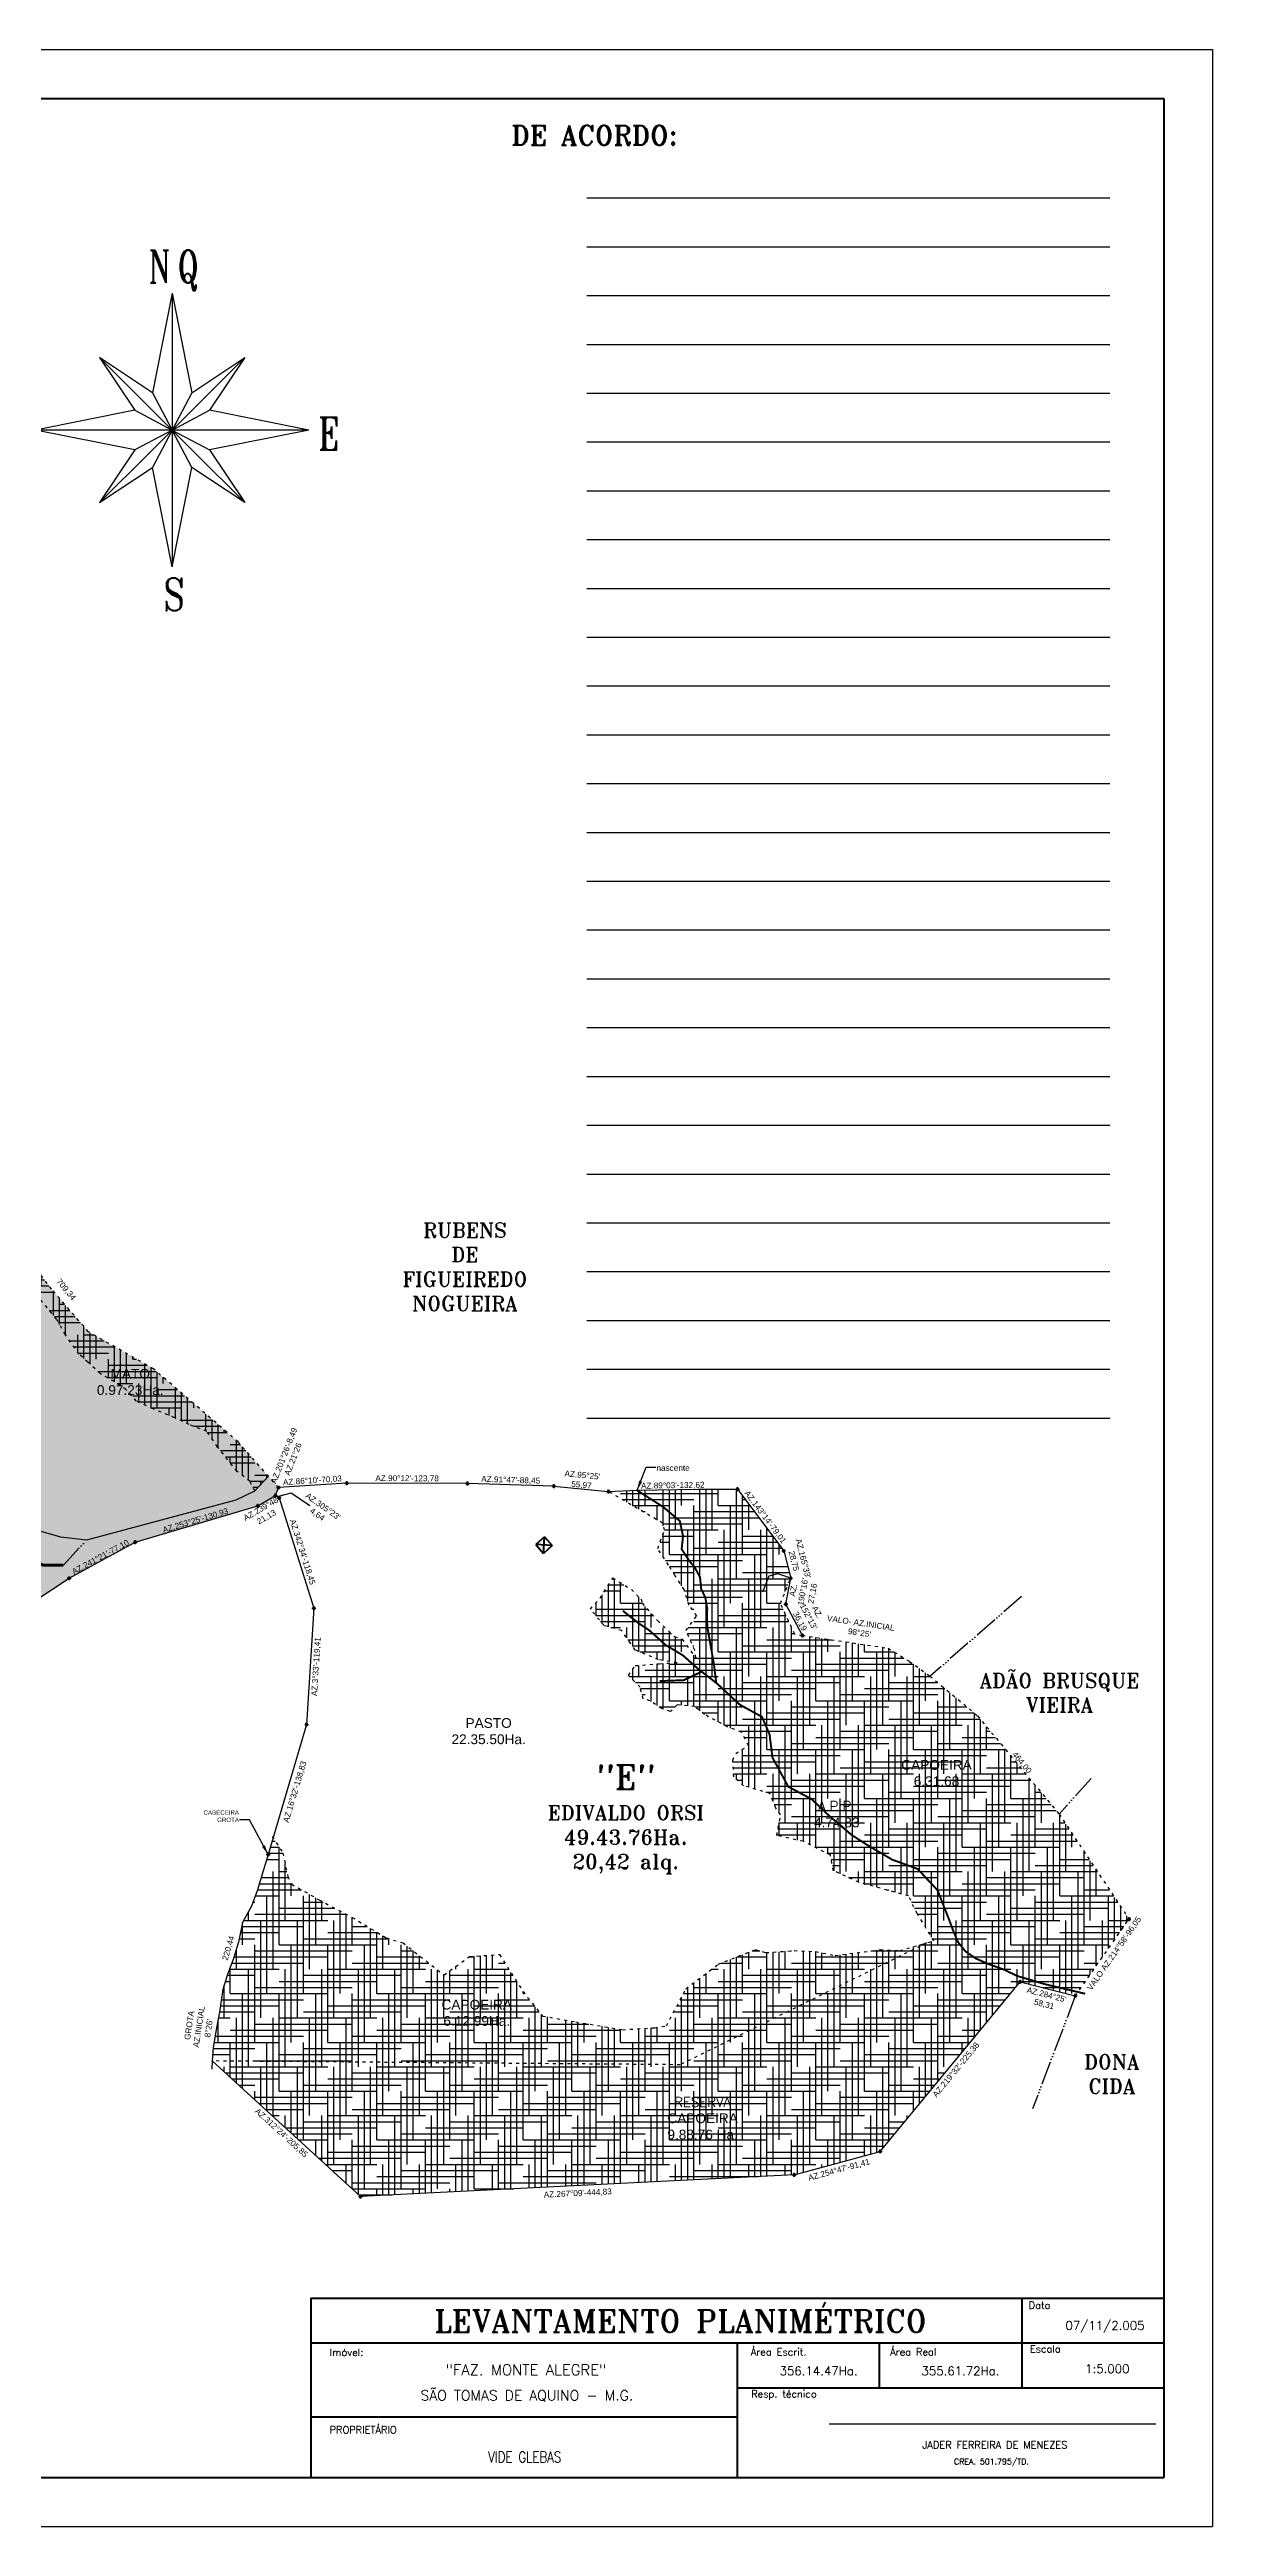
# Model space of a CAD drawing. Header units: metres. Extents: x 268648 to 272057, y 7696704 to 7699242.
# Drawn here: x 270865 to 272057, y 7696704 to 7699242 of the extents above; entities that cross this region are included whole.
import ezdxf
from ezdxf.enums import TextEntityAlignment as Align

# ---------------------------------------------------------------- set-up
doc = ezdxf.new("R2010")
doc.units = ezdxf.units.M
doc.header["$MEASUREMENT"] = 0
doc.header["$PDMODE"] = 98
doc.header["$PDSIZE"] = 2
for name, pattern in [('ACAD_ISO03W100', [30, 12, -18]), ('ACAD_ISO06W100', [36, 24, -3, 0, -3, 0, -3, 0, -3]), ('ACAD_ISO07W100', [3, 0, -3])]:
    doc.linetypes.add(name, pattern=pattern)
for name, color, linetype in [('divi', 7, 'Continuous'), ('ESTRDA', 41, 'Continuous'), ('mato', 3, 'Continuous'), ('PRENCHIMENTO', 254, 'Continuous')]:
    doc.layers.add(name, color=color, linetype=linetype)
doc.layers.add('pena 02', color=1, linetype='Continuous', lineweight=25)
doc.layers.add('pena 04', color=5, linetype='Continuous', lineweight=50)
doc.layers.get('0').off()
doc.styles.get("Standard").update_dxf_attribs({"font": 'romant.shx'})
doc.styles.add('style1', font='ARIAL.TTF')
doc.linetypes.add('CERCA', pattern='A,12.7,-4,["X",Standard,S=2,R=0,X=-2,Y=-1],-4', length=20.7)
doc.linetypes.add('TRACKS', pattern='A,0.15,[130,ltypeshp.shx,S=0.25,R=0,X=0,Y=0],0.15', length=0.3)
doc.dimstyles.new('Copy of geral', dxfattribs={"dimtxt": 4.5, "dimasz": 10, "dimexe": 1.25, "dimexo": 0.625, "dimtad": 1, "dimzin": 1, "dimtxsty": 'style1', "dimblk": 'OBLIQUE', "dimcen": 2.5, "dimse1": 1, "dimse2": 1, "dimsd1": 1, "dimsd2": 1, "dimclrt": 256, "dimaunit": 1, "dimadec": 4, "dimazin": 0, "dimtfac": 1, "dimtix": 1, "dimtmove": 0, "dimatfit": 0, "dimfxl": 0, "dimarcsym": 0})

# ---------------------------------------------------------------- blocks, each defined once
blk = doc.blocks.new('NORTEQ_100')
at = {"linetype": 'Continuous'}
for p, q in [((0, 2.103), (-0.304, 0.573)), ((0, 2.103), (0, 0)), ((0, 2.103), (0.304, 0.573)), ((-1.115, 1.115), (-0.349, 0.349)), ((-0.304, 0.573), (-1.115, 1.115)), ((-1.115, 1.115), (-0.573, 0.304)), ((0.304, 0.573), (1.115, 1.115)), ((0.349, 0.349), (1.115, 1.115)), ((1.115, 1.115), (0.573, 0.304)), ((-0.304, 0.573), (0, 0)), ((0.304, 0.573), (0, 0)), ((-0.573, 0.304), (-2.103, 0)), ((-0.573, 0.304), (0, 0)), ((-0.349, 0.349), (0, 0)), ((0.349, 0.349), (0, 0)), ((0, 0), (0.573, 0.304)), ((2.103, 0), (0.573, 0.304)), ((-0.573, -0.304), (-2.103, 0)), ((0, 0), (-2.103, 0)), ((-0.573, -0.304), (-1.115, -1.115)), ((-0.349, -0.349), (-1.115, -1.115)), ((0, 0), (-0.573, -0.304)), ((0, 0), (-0.349, -0.349)), ((0, 0), (-0.304, -0.573)), ((0, 0), (0.349, -0.349)), ((0, 0), (0, -2.103)), ((2.103, 0), (0, 0)), ((0.304, -0.573), (0, 0)), ((0, 0), (0.573, -0.304)), ((0.349, -0.349), (1.115, -1.115)), ((2.103, 0), (0.573, -0.304)), ((0.573, -0.304), (1.115, -1.115)), ((-1.115, -1.115), (-0.304, -0.573)), ((0, -2.103), (-0.304, -0.573)), ((0, -2.103), (0.304, -0.573)), ((1.115, -1.115), (0.304, -0.573))]:
    blk.add_line(p, q, dxfattribs=at)
for s, width, p, p2 in [('N', 0.636364, (-0.362, 2.263), (-0.029, 2.263)), ('Q', 0.736842, (0.08, 2.263), (0.414, 2.263)), ('W', 0.913043, (-2.818, -0.303), (-2.318, -0.303)), ('E', 0.777778, (2.242, -0.303), (2.576, -0.303)), ('S', 0.823529, (-0.139, -2.778), (0.195, -2.778))]:
    blk.add_text(s, height=0.5, dxfattribs=dict(at, width=width)).set_placement(p, p2, align=Align.FIT)
blk = doc.blocks.new('_Oblique')
at = {"layer": 'mato', "color": 0, "linetype": 'ACAD_ISO07W100', "lineweight": -2}
blk.add_line((-0.5, -0.5), (0.5, 0.5), dxfattribs=at)

msp = doc.modelspace()

# ---------------------------------------------------------------- hatches: boundary and pattern name
at = {"layer": 'divi', "linetype": 'Continuous', "ltscale": 0.25}
h = msp.add_hatch(dxfattribs=at)
h.set_pattern_fill('HOUND', color=256, scale=100, style=0)
h.paths.add_polyline_path([(271745.887, 7697590.342), (271724.114, 7697603.929), (271628.397, 7697618.081), (271613.935, 7697649.824), (271624.281, 7697675.646), (271617.112, 7697703.483), (271569.815, 7697766.77), (271529.221, 7697766.721), (271518.851, 7697766.535), (271537.871, 7697750.425), (271544.358, 7697720.181), (271543.526, 7697712.705), (271544.527, 7697711.159), (271550.072, 7697705.008), (271560.668, 7697685.821), (271561.879, 7697672.911), (271565.878, 7697664.253), (271568.847, 7697645.872), (271568.438, 7697634.019), (271568.917, 7697628.277), (271575.459, 7697590.876), (271576.428, 7697582.97), (271589.733, 7697570.583), (271618.404, 7697554.875), (271631.905, 7697523.403), (271634.68, 7697501.225), (271643.939, 7697484.196), (271663.571, 7697473.634), (271684.085, 7697454.204), (271704.512, 7697436.807), (271717.088, 7697428.641), (271741.11, 7697414.504), (271771.487, 7697403.39), (271800.554, 7697372.238), (271813.819, 7697338.664), (271818.599, 7697325.853), (271821.89, 7697318.102), (271823.929, 7697315.556), (271828.665, 7697312.293), (271837.626, 7697308.343), (271853.522, 7697302.671), (271867.517, 7697296.029), (271893.259, 7697288.446), (271937.26, 7697278.055), (271971.045, 7697326.355), (271899.348, 7697433.956), (271815.722, 7697534.62), (271767.122, 7697575.293)])
h.paths.add_polyline_path([(271736.963, 7697491.703), (271810.534, 7697491.703), (271810.534, 7697460.036), (271736.963, 7697460.036)], flags=24)
h = msp.add_hatch(dxfattribs=at)
h.set_pattern_fill('HOUND', color=256, scale=100, style=0)
h.paths.add_polyline_path([(271763.592, 7697301.883), (271736, 7697294), (271716, 7697295), (271670, 7697289), (271650, 7697293), (271628, 7697294), (271599, 7697292), (271588, 7697295), (271550, 7697280), (271517, 7697255), (271497, 7697217), (271485, 7697215), (271452, 7697213), (271404, 7697221), (271370, 7697227), (271350, 7697252), (271326, 7697290), (271295, 7697288), (271269, 7697269), (271227, 7697302), (271210, 7697307), (271175, 7697328), (271141, 7697346), (271113, 7697362), (271109, 7697370), (271104, 7697394), (271093.842, 7697409.698), (271088.737, 7697392.491), (271077.625, 7697355.188), (271071.848, 7697339.603), (271062.604, 7697322.863), (271058.56, 7697302.661), (271053.36, 7697285.922), (271046.939, 7697268.571), (271042.382, 7697254.175), (271038.916, 7697231.086), (271036.027, 7697214.924), (271032.561, 7697194.722), (271031.534, 7697180.982), (271511.087, 7697177.106)])
h.paths.add_polyline_path([(271264.336, 7697246.282), (271340.836, 7697246.282), (271340.836, 7697214.226), (271264.336, 7697214.226)], flags=24)
at = {"layer": 'mato', "linetype": 'Continuous', "ltscale": 0.25}
h = msp.add_hatch(dxfattribs=at)
h.set_pattern_fill('HOUND', color=256, scale=100, style=0)
h.paths.add_polyline_path([(270904.656, 7697927.956), (270866.938, 7697971.671), (270849.779, 7697993.748), (270834.547, 7698101.764), (270825.328, 7698139.028), (270805, 7698136), (270804, 7698132), (270817, 7698121), (270821, 7698112), (270824, 7698080), (270826, 7698057), (270827, 7698035), (270828, 7698005), (270831, 7697994), (270846, 7697973), (270857, 7697959), (270872, 7697941), (270881, 7697925), (270895, 7697905), (270904, 7697897), (270917, 7697885), (270931, 7697877), (270943, 7697869), (270954, 7697857), (270971, 7697849), (270993, 7697840), (271008, 7697833), (271026, 7697826), (271037, 7697810), (271057, 7697785), (271070, 7697775), (271075, 7697765), (271089.154, 7697780), (271058.067, 7697815.166), (270971.192, 7697890.115)])
h.paths.add_polyline_path([(270911.065, 7697892.62), (270983.889, 7697892.62), (270983.889, 7697860.558), (270911.065, 7697860.558)], flags=24)
h = msp.add_hatch(dxfattribs=at)
h.set_pattern_fill('HOUND', color=256, scale=100, style=0)
h.paths.add_polyline_path([(271842.461, 7697241.506), (271830.52, 7697247.173), (271815.415, 7697252.563), (271799.284, 7697259.674), (271782.616, 7697271.158), (271769.892, 7697287.046), (271763.592, 7697301.883), (271511.087, 7697177.106), (271031.534, 7697180.982), (271183.547, 7697042.178), (271627.829, 7697064.34), (271716.034, 7697088.343)])
h.paths.add_polyline_path([(271487.52, 7697146.362), (271580.616, 7697146.362), (271580.616, 7697098.028), (271487.52, 7697098.028)], flags=24)
at = {"layer": 'pena 02', "linetype": 'Continuous', "ltscale": 0.25}
h = msp.add_hatch(dxfattribs=at)
h.set_pattern_fill('HOUND', color=256, scale=100, style=0)
h.paths.add_polyline_path([(271717.088, 7697428.641), (271704.512, 7697436.807), (271684.085, 7697454.204), (271663.571, 7697473.634), (271643.939, 7697484.196), (271634.68, 7697501.225), (271631.905, 7697523.403), (271618.404, 7697554.875), (271589.733, 7697570.583), (271576.428, 7697582.97), (271575.459, 7697590.876), (271568.917, 7697628.277), (271568.438, 7697634.019), (271568.847, 7697645.872), (271565.878, 7697664.253), (271561.879, 7697672.911), (271560.668, 7697685.821), (271550.072, 7697705.008), (271544.527, 7697711.159), (271543.526, 7697712.705), (271544.358, 7697720.181), (271537.871, 7697750.425), (271518.851, 7697766.535), (271466.925, 7697765.606), (271493.706, 7697748.519), (271510.681, 7697734.139), (271514.003, 7697718.655), (271512.526, 7697705.382), (271520.645, 7697692.846), (271525.478, 7697687.484), (271531.383, 7697676.792), (271532.49, 7697664.995), (271536.918, 7697655.408), (271538.764, 7697643.979), (271538.395, 7697633.287), (271539.133, 7697624.438), (271545.775, 7697586.463), (271547.99, 7697568.398), (271555.797, 7697561.189), (271572.033, 7697546.073), (271594.914, 7697533.537), (271602.663, 7697515.472), (271605.616, 7697491.875), (271621.853, 7697462.011), (271645.841, 7697449.107), (271664.03, 7697431.878), (271686.542, 7697412.706), (271701.303, 7697403.121), (271728.243, 7697387.267), (271754.445, 7697377.68), (271774.741, 7697355.927), (271785.812, 7697327.907), (271790.725, 7697314.741), (271795.891, 7697302.574), (271803.273, 7697293.357), (271813.974, 7697285.983), (271826.521, 7697280.453), (271842.021, 7697274.922), (271856.782, 7697267.917), (271885.567, 7697259.437), (271918.754, 7697251.6), (271937.26, 7697278.055), (271893.259, 7697288.446), (271867.517, 7697296.029), (271853.522, 7697302.671), (271837.626, 7697308.343), (271828.665, 7697312.293), (271823.929, 7697315.556), (271821.89, 7697318.102), (271818.599, 7697325.853), (271813.819, 7697338.664), (271800.554, 7697372.238), (271771.487, 7697403.39), (271741.11, 7697414.504)])
h.paths.add_polyline_path([(271745, 7697350), (271754, 7697332), (271771, 7697304), (271763.592, 7697301.883), (271769.892, 7697287.046), (271782.616, 7697271.158), (271799.284, 7697259.674), (271815.415, 7697252.563), (271830.52, 7697247.173), (271842.461, 7697241.506), (271859.51, 7697262.161), (271915.99, 7697247.648), (271918.754, 7697251.6), (271885.567, 7697259.437), (271856.782, 7697267.917), (271842.021, 7697274.922), (271826.521, 7697280.453), (271813.974, 7697285.983), (271803.273, 7697293.357), (271795.891, 7697302.574), (271790.725, 7697314.741), (271785.812, 7697327.907), (271774.741, 7697355.927), (271754.445, 7697377.68), (271728.243, 7697387.267), (271701.303, 7697403.121), (271686.542, 7697412.706), (271664.03, 7697431.878), (271645.841, 7697449.107), (271621.853, 7697462.011), (271605.616, 7697491.875), (271602.663, 7697515.472), (271594.914, 7697533.537), (271572.033, 7697546.073), (271555.797, 7697561.189), (271548.469, 7697567.955), (271548, 7697568.318), (271545.775, 7697586.463), (271539.133, 7697624.438), (271538.395, 7697633.287), (271538.764, 7697643.979), (271536.918, 7697655.408), (271532.49, 7697664.995), (271531.383, 7697676.792), (271525.478, 7697687.484), (271520.645, 7697692.846), (271512.526, 7697705.382), (271514.003, 7697718.655), (271510.681, 7697734.139), (271493.706, 7697748.519), (271466.925, 7697765.606), (271437.215, 7697764.569), (271493, 7697732), (271495, 7697725), (271488, 7697706), (271499, 7697689), (271506, 7697678), (271515, 7697664), (271520, 7697648), (271528, 7697637), (271517, 7697622), (271526, 7697602), (271527, 7697594), (271513, 7697613), (271505, 7697616), (271488, 7697632), (271472, 7697650), (271471, 7697654), (271461, 7697664), (271442, 7697676), (271429, 7697655), (271419, 7697644), (271433, 7697627), (271451, 7697622), (271460, 7697609), (271465, 7697602), (271489, 7697592), (271508, 7697589), (271490, 7697588), (271465, 7697586), (271458, 7697576), (271470, 7697564), (271473, 7697552), (271480, 7697550), (271492, 7697542), (271501, 7697539), (271508, 7697546), (271526, 7697544), (271536, 7697536), (271560, 7697523), (271574, 7697518), (271581, 7697504), (271568, 7697496), (271565, 7697489), (271566, 7697472), (271576, 7697463), (271603, 7697455), (271609, 7697440), (271614, 7697433), (271610, 7697412), (271637, 7697406), (271665, 7697392), (271668, 7697376), (271694, 7697364)])
h.paths.add_polyline_path([(271641.87, 7697449.421), (271701.156, 7697449.421), (271701.156, 7697417.754), (271641.87, 7697417.754)], flags=25)
at = {"layer": 'PRENCHIMENTO', "linetype": 'Continuous', "ltscale": 0.25}
h = msp.add_hatch(color=256, dxfattribs=at)
h.dxf.hatch_style = 2
h.paths.add_polyline_path([(270904.656, 7697927.956), (270866.938, 7697971.671), (270849.779, 7697993.748), (270834.547, 7698101.764), (270800.651, 7698238.786), (270770.257, 7698312.423), (270754.995, 7698349.397), (270731.43, 7698370.217), (270699.317, 7698395.616), (270681.254, 7698419.01), (270656.5, 7698457.777), (270631.746, 7698483.844), (270620.309, 7698530.181), (270429.551, 7698031.27), (270399.07, 7698029.194), (270381.746, 7698029.886), (270348.495, 7698025.04), (270320.784, 7698012.584), (270274.933, 7698003.334), (270271.875, 7697971.757), (270267.796, 7697948.329), (270272.896, 7697926.938), (270284.11, 7697909.622), (270291.247, 7697872.95), (270302.462, 7697840.355), (270295.325, 7697808.778), (270297.365, 7697786.368), (270297, 7697756), (270297, 7697754), (270264, 7697759), (270257, 7697762), (270255, 7697761), (270246.372, 7697755.639), (270241, 7697744), (270224, 7697711), (270158.604, 7697589.076), (270302.133, 7697503.705), (270497.146, 7697395.542), (270538.171, 7697446.198), (270672.472, 7697552.171), (270754.399, 7697593.586), (270772.834, 7697601.721), (270884.919, 7697675.49), (270952.585, 7697712.45), (271078.068, 7697749.836), (271096.331, 7697760.464), (271099.435, 7697768.371), (271089.154, 7697780), (271058.067, 7697815.166), (270971.192, 7697890.115)])

# ---------------------------------------------------------------- linework, layer by layer
at = {"layer": 'divi', "linetype": 'Continuous'}
for p, q in [((268723.231, 7699241.762), (272056.558, 7699241.762)), ((272056.558, 7699241.762), (272056.558, 7696704.047)), ((271663.75, 7696809.212), (271998.467, 7696809.212)), ((268723.231, 7696704.047), (272056.558, 7696704.047))]:
    msp.add_line(p, q, dxfattribs=at)
at = {"layer": 'divi', "linetype": 'CERCA', "ltscale": 0.25}
msp.add_line((271075, 7697765), (271089.154, 7697780), dxfattribs=at)
at = {"layer": 'divi', "color": 6, "linetype": 'ACAD_ISO06W100'}
for p, q in [((270879, 7697689), (270903, 7697715)), ((271860.766, 7697656.763), (271767.122, 7697575.293)), ((271932.277, 7697470.44), (271899.348, 7697433.956))]:
    msp.add_line(p, q, dxfattribs=at)
at = {"layer": 'divi', "linetype": 'ACAD_ISO03W100', "ltscale": 0.25}
for p, q in [((271763.592, 7697301.883), (271511.087, 7697177.106)), ((271511.087, 7697177.106), (271031.534, 7697180.982))]:
    msp.add_line(p, q, dxfattribs=at)
at = {"layer": 'divi', "linetype": 'CERCA', "ltscale": 0.5}
msp.add_lwpolyline([(270851, 7697725), (270876, 7697718), (270903, 7697715), (271056, 7697756), (271075, 7697765)], dxfattribs=at)
at = {"layer": 'divi', "linetype": 'TRACKS', "ltscale": 10}
for points in [[(271088.737, 7697392.491), (271077.625, 7697355.188), (271071.848, 7697339.603), (271062.604, 7697322.863), (271058.56, 7697302.661), (271053.36, 7697285.922), (271046.939, 7697268.571), (271042.382, 7697254.175), (271038.916, 7697231.086), (271036.027, 7697214.924), (271032.561, 7697194.722), (271031.534, 7697180.982)], [(271031.534, 7697180.982), (271030.912, 7697172.653)]]:
    msp.add_lwpolyline(points, dxfattribs=at)
at = {"layer": 'divi', "color": 6, "linetype": 'ACAD_ISO06W100'}
msp.add_lwpolyline([(271915.99, 7697247.648), (271872.14, 7697131.871)], dxfattribs=at)
at = {"layer": 'divi', "linetype": 'Continuous', "ltscale": 0.25}
for p in [(271078.068, 7697749.836), (271096.331, 7697760.464), (271099.435, 7697768.371), (271100.114, 7697757.777), (271169.31, 7697773.06), (271293.088, 7697772.611), (271381.499, 7697769.86), (271437.5, 7697764.403), (271569.815, 7697766.77), (270952.585, 7697712.45), (271617.112, 7697703.483), (270884.919, 7697675.49), (271624.281, 7697675.646), (271619.442, 7697648.925), (271135.612, 7697644.767), (271636.311, 7697616.911), (271128.226, 7697525.586), (271088.737, 7697392.491)]:
    msp.add_point(p, dxfattribs=at)
at = {"layer": 'divi', "linetype": 'TRACKS', "ltscale": 0.25}
for p in [(271971.045, 7697326.355), (271859.51, 7697262.161), (271915.99, 7697247.648), (271627.829, 7697064.34), (271716.034, 7697088.343), (271183.547, 7697042.178)]:
    msp.add_point(p, dxfattribs=at)
at = {"layer": 'ESTRDA', "linetype": 'Continuous', "ltscale": 0.25, "const_width": 3}
msp.add_lwpolyline([(270676, 7697656), (270699, 7697672), (270718, 7697684), (270760, 7697704), (270794, 7697712), (270811, 7697712), (270836, 7697700), (270858, 7697689), (270879, 7697689)], dxfattribs=at)
at = {"layer": 'mato', "linetype": 'ACAD_ISO03W100', "ltscale": 0.25}
for points in [[(270971, 7697849), (270954, 7697857), (270943, 7697869), (270931, 7697877), (270917, 7697885), (270904, 7697897), (270895, 7697905), (270881, 7697925), (270872, 7697941), (270857, 7697959), (270846, 7697973)], [(271075, 7697765), (271070, 7697775), (271057, 7697785), (271037, 7697810), (271026, 7697826), (271008, 7697833), (270993, 7697840), (270971, 7697849)], [(271093, 7697411), (271104, 7697394), (271109, 7697370), (271113, 7697362), (271141, 7697346), (271175, 7697328), (271210, 7697307), (271227, 7697302), (271269, 7697269), (271295, 7697288), (271326, 7697290), (271350, 7697252), (271370, 7697227), (271404, 7697221), (271452, 7697213), (271485, 7697215), (271497, 7697217), (271517, 7697255), (271550, 7697280), (271588, 7697295), (271599, 7697292), (271628, 7697294), (271650, 7697293), (271670, 7697289), (271716, 7697295), (271736, 7697294), (271771, 7697304), (271754, 7697332), (271745, 7697350), (271694, 7697364), (271668, 7697376), (271665, 7697392), (271637, 7697406), (271610, 7697412), (271614, 7697433), (271609, 7697440), (271603, 7697455), (271576, 7697463), (271566, 7697472), (271565, 7697489), (271568, 7697496), (271581, 7697504), (271574, 7697518), (271560, 7697523), (271536, 7697536), (271526, 7697544), (271508, 7697546), (271501, 7697539), (271492, 7697542), (271480, 7697550), (271473, 7697552), (271470, 7697564), (271458, 7697576), (271465, 7697586), (271490, 7697588), (271508, 7697589), (271489, 7697592), (271465, 7697602), (271460, 7697609), (271451, 7697622), (271433, 7697627), (271419, 7697644), (271429, 7697655), (271442, 7697676), (271461, 7697664), (271471, 7697654), (271472, 7697650), (271488, 7697632), (271505, 7697616), (271513, 7697613), (271527, 7697594), (271526, 7697602), (271517, 7697622), (271528, 7697637), (271520, 7697648), (271515, 7697664), (271506, 7697678), (271499, 7697689), (271488, 7697706), (271495, 7697725), (271493, 7697732), (271437.215, 7697764.569)]]:
    msp.add_lwpolyline(points, dxfattribs=at)
at = {"layer": 'pena 02', "linetype": 'CERCA'}
for p, q in [((271078.068, 7697749.836), (271096.331, 7697760.464)), ((271100.114, 7697757.777), (271135.612, 7697644.767)), ((271135.612, 7697644.767), (271128.226, 7697525.586)), ((271128.226, 7697525.586), (271088.737, 7697392.491))]:
    msp.add_line(p, q, dxfattribs=at)
at = {"layer": 'pena 02', "linetype": 'CERCA', "ltscale": 0.25}
for p, q in [((271096.331, 7697760.464), (271099.435, 7697768.371)), ((271096.331, 7697760.464), (271100.114, 7697757.777)), ((271716.034, 7697088.343), (271859.51, 7697262.161)), ((271859.51, 7697262.161), (271915.99, 7697247.648)), ((271183.547, 7697042.178), (271031.534, 7697180.982)), ((271627.829, 7697064.34), (271716.034, 7697088.343)), ((271627.829, 7697064.34), (271183.547, 7697042.178))]:
    msp.add_line(p, q, dxfattribs=at)
at = {"layer": 'pena 02', "linetype": 'ACAD_ISO03W100', "ltscale": 0.25}
for p, q in [((271613.935, 7697649.824), (271624.281, 7697675.646)), ((271628.397, 7697618.081), (271613.935, 7697649.824)), ((271636.311, 7697616.911), (271628.397, 7697618.081)), ((271636.311, 7697616.911), (271636.311, 7697616.911)), ((271915.99, 7697247.648), (271971.045, 7697326.355))]:
    msp.add_line(p, q, dxfattribs=at)
for points in [[(271099.435, 7697768.371), (271058.067, 7697815.166), (270971.192, 7697890.115), (270904.656, 7697927.956), (270866.938, 7697971.671), (270849.779, 7697993.748), (270834.547, 7698101.764), (270800.651, 7698238.786), (270754.995, 7698349.397)], [(271636.311, 7697616.911), (271724.114, 7697603.929), (271745.887, 7697590.342), (271767.122, 7697575.293), (271815.722, 7697534.62), (271899.348, 7697433.956), (271971.045, 7697326.355)]]:
    msp.add_lwpolyline(points, dxfattribs=at)
at = {"layer": 'pena 02', "linetype": 'CERCA'}
for points in [[(271381.499, 7697769.86), (271293.088, 7697772.611), (271169.31, 7697773.06), (271099.435, 7697768.371)], [(271381.499, 7697769.86), (271437.215, 7697764.569), (271466.925, 7697765.606), (271529.221, 7697766.721), (271569.815, 7697766.77), (271617.112, 7697703.483)], [(270772.834, 7697601.721), (270884.919, 7697675.49), (270952.585, 7697712.45), (271078.068, 7697749.836)], [(271617.112, 7697703.483), (271624.281, 7697675.646)], [(271636.311, 7697616.911), (271619.442, 7697648.925), (271624.281, 7697675.646), (271610.992, 7697680.093), (271601.894, 7697677.495), (271595.394, 7697661.262)]]:
    msp.add_lwpolyline(points, dxfattribs=at)
at = {"layer": 'pena 04', "linetype": 'Continuous'}
for p, q in [((268773.231, 7699191.762), (272006.558, 7699191.762)), ((272006.558, 7699191.762), (272006.558, 7696754.047)), ((268773.231, 7696754.047), (272006.558, 7696754.047))]:
    msp.add_line(p, q, dxfattribs=at)
at = {"layer": 'pena 04', "linetype": 'Continuous', "ltscale": 0.25}
for p, q in [((271372, 7697718), (271363, 7697710)), ((271380, 7697709), (271363, 7697710)), ((271363, 7697710), (271371, 7697701)), ((271371, 7697701), (271372, 7697718)), ((271380, 7697709), (271371, 7697701)), ((271372, 7697718), (271380, 7697709))]:
    msp.add_line(p, q, dxfattribs=at)
at = {"layer": 'pena 04', "color": 5, "linetype": 'Continuous', "ltscale": 5}
for p, q in [((271132.558, 7696938.047), (272006.558, 7696938.047)), ((271132.558, 7696938.047), (271132.558, 7696754.047)), ((271132.558, 7696892.047), (272006.558, 7696892.047)), ((271569.558, 7696846.047), (272006.558, 7696846.047)), ((271132.558, 7696816.534), (271569.558, 7696816.534))]:
    msp.add_line(p, q, dxfattribs=at)
at = {"layer": 'pena 04', "color": 5, "linetype": 'Continuous'}
for p, q in [((271861.198, 7696938.047), (271861.198, 7696892.047)), ((271569.558, 7696892.047), (271569.558, 7696754.047)), ((271714.918, 7696892.047), (271714.918, 7696846.047)), ((271861.198, 7696892.047), (271861.198, 7696846.047))]:
    msp.add_line(p, q, dxfattribs=at)
at = {"layer": 'pena 04', "color": 4, "linetype": 'Continuous', "ltscale": 0.25, "const_width": 2}
for points in [[(271466.925, 7697765.606), (271493.706, 7697748.519), (271510.681, 7697734.139), (271514.003, 7697718.655), (271512.526, 7697705.382), (271520.645, 7697692.846), (271525.478, 7697687.484), (271531.383, 7697676.792), (271532.49, 7697664.995), (271536.918, 7697655.408), (271538.764, 7697643.979), (271538.395, 7697633.287), (271539.133, 7697624.438), (271545.775, 7697586.463), (271547.99, 7697568.398), (271555.797, 7697561.189), (271572.033, 7697546.073), (271594.914, 7697533.537), (271602.663, 7697515.472), (271605.616, 7697491.875), (271621.853, 7697462.011), (271645.841, 7697449.107), (271664.03, 7697431.878), (271686.542, 7697412.706), (271701.303, 7697403.121), (271728.243, 7697387.267), (271754.445, 7697377.68), (271774.741, 7697355.927), (271785.812, 7697327.907), (271790.725, 7697314.741), (271795.891, 7697302.574), (271803.273, 7697293.357), (271813.974, 7697285.983), (271826.521, 7697280.453), (271842.021, 7697274.922), (271856.782, 7697267.917), (271885.567, 7697259.437), (271926.16, 7697249.851)], [(271452.286, 7697642.22), (271468.988, 7697629.045), (271479.537, 7697622.018), (271496.24, 7697607.087), (271513.822, 7697596.548), (271529.647, 7697582.495), (271548.469, 7697567.955)], [(271490.087, 7697570.199), (271514.703, 7697571.077), (271533.046, 7697579.869)]]:
    msp.add_lwpolyline(points, dxfattribs=at)
at = {"layer": 'PRENCHIMENTO', "linetype": 'Continuous', "ltscale": 0.25}
for p, q in [((271415.332, 7699089.695), (271951.332, 7699089.695)), ((271415.332, 7699039.695), (271951.332, 7699039.695)), ((271415.332, 7698989.695), (271951.332, 7698989.695)), ((271415.332, 7698939.695), (271951.332, 7698939.695)), ((271415.332, 7698889.695), (271951.332, 7698889.695)), ((271415.332, 7698839.695), (271951.332, 7698839.695)), ((271415.332, 7698789.695), (271951.332, 7698789.695)), ((271415.332, 7698739.695), (271951.332, 7698739.695)), ((271415.332, 7698689.695), (271951.332, 7698689.695)), ((271415.332, 7698639.695), (271951.332, 7698639.695)), ((271415.332, 7698589.695), (271951.332, 7698589.695)), ((271415.332, 7698539.695), (271951.332, 7698539.695)), ((271415.332, 7698489.695), (271951.332, 7698489.695)), ((271415.332, 7698439.695), (271951.332, 7698439.695)), ((271415.332, 7698389.695), (271951.332, 7698389.695)), ((271415.332, 7698339.695), (271951.332, 7698339.695)), ((271415.332, 7698289.695), (271951.332, 7698289.695)), ((271415.332, 7698239.695), (271951.332, 7698239.695)), ((271415.332, 7698189.695), (271951.332, 7698189.695)), ((271415.332, 7698139.695), (271951.332, 7698139.695)), ((271415.332, 7698089.695), (271951.332, 7698089.695)), ((271415.332, 7698039.695), (271951.332, 7698039.695)), ((271415.332, 7697989.695), (271951.332, 7697989.695)), ((271415.332, 7697939.695), (271951.332, 7697939.695)), ((271415.332, 7697889.695), (271951.332, 7697889.695)), ((271415.332, 7697839.695), (271951.332, 7697839.695))]:
    msp.add_line(p, q, dxfattribs=at)

# ---------------------------------------------------------------- block references
at = {"layer": 'divi', "linetype": 'Continuous', "ltscale": 0.25, "xscale": 66.66666666666661, "yscale": 66.66666666666661, "zscale": 66.66666666666661}
msp.add_blockref('NORTEQ_100', (270990.429, 7698851.912), dxfattribs=at)

# ---------------------------------------------------------------- texts
at = {"layer": 'divi', "linetype": 'Continuous'}
for s, height, p in [('Data', 7.36, (271879.409, 7696930.734)), ('Área Escrit.', 7.36, (271611.977, 7696884.108)), ('Área Real', 7.36, (271749.924, 7696884.108)), ('Escala', 7.36, (271885.212, 7696885.918)), ('Imóvel:', 7.36, (271169.103, 7696882.394)), ('Resp. técnico', 7.36, (271617.414, 7696838.836)), ('PROPRIETÁRIO', 7.36, (271186.14, 7696804.292)), ('CREA. 501.795/TD.', 5.888, (271830.023, 7696770.139))]:
    msp.add_text(s, height=height, dxfattribs=at).set_placement(p, align=Align.MIDDLE)
at = {"layer": 'divi', "linetype": 'Continuous', "ltscale": 0.25, "char_height": 6, "attachment_point": 5, "style": 'style1'}
for s, insert, rotation in [('709,34', (270881.467, 7697971.086), 309.831667), ("AZ.201°26'-8,49\\PAZ.21°26", (271109.678, 7697799.437), 68.566944), ("AZ.86°10'-70,03", (271134.151, 7697775.324), 3.839444), ("AZ.90°12'-123,78", (271231.211, 7697777.451), 359.791944), ("AZ.91°47'-88,45", (271337.396, 7697775.85), 358.218056), ("AZ.95°25'\\P55,97", (271410.326, 7697775.753), 354.575556), ("AZ.239°48'\\P21,13", (271084.758, 7697742.266), 30.197778), ("AZ.305°23'\\P4,64", (271141.849, 7697744.684), 324.616667), ("AZ.89°03'-132,62", (271503.46, 7697770.285), 0.950833), ("AZ.143°14'-79,01", (271597.958, 7697738.028), 306.772222), ("AZ.253°25'-130,93", (271014.383, 7697734.309), 16.590833), ("AZ.342°34'-118,45", (271123.666, 7697702.262), 287.437778), ("AZ.241°21'-77,10", (270917.169, 7697696.869), 28.643333), ("AZ.165°33'\\P28,75", (271631.922, 7697694.424), 284.443056), ("AZ.\\P190°16'\\P27,16", (271637.267, 7697661.542), 79.733889), ("AZ.\\P152°13'\\P36,19", (271642.256, 7697635.968), 297.786389), ("AZ.3°33'-119,41", (271138.308, 7697585.003), 86.453889), ("AZ.16°32'-138,83", (271116.531, 7697456.65), 73.474444), ('464,00', (271860.96, 7697486.399), 309.717778), ("VALO AZ.214°58'-96,05", (271956.187, 7697290.856), 55.027222), ('220,44', (271048.454, 7697296.437), 73.523611), ("AZ.284°25'\\P58,31", (271885.19, 7697243.57), 345.589444), ("AZ.219°32'-225,38", (271793.984, 7697171.733), 50.4625), ("AZ.312°24'-205,85", (271102.145, 7697107.035), 317.600556), ("AZ.254°47'-91,41", (271673.903, 7697069.097), 15.223333), ("AZ.267°09'-444,83", (271406.094, 7697045.12), 2.855833)]:
    msp.add_mtext(s, dxfattribs=dict(at, insert=insert, rotation=rotation))
at = {"layer": 'divi', "linetype": 'Continuous', "ltscale": 0.25, "char_height": 10, "attachment_point": 5, "style": 'style1'}
for s, insert in [('MATO\\P0.97.23Ha.', (270947.477, 7697876.589)), ('PASTO\\P22.35.50Ha.', (271314.753, 7697518.839)), ('{\\Fromant.shx;\\C5;A.P.P.\\P}4.74.83', (271671.513, 7697433.588)), ('CAPOEIRA\\P6.12.99Ha.', (271302.586, 7697230.254)), ('{\\Fromant.shx;\\C1;RESERVA\\P}CAPOEIRA\\P9.88.76 Ha.', (271534.068, 7697122.195))]:
    msp.add_mtext(s, dxfattribs=dict(at, insert=insert))
at = {"layer": 'divi', "linetype": 'Continuous', "ltscale": 0.25, "width": 7, "style": 'style1'}
for s, insert, char_height, attachment_point in [('nascente', (271486.778, 7697791.522), 6, 1), ('CABECEIRA GROTA', (271058.911, 7697425.683), 4.5, 9)]:
    msp.add_mtext(s, dxfattribs=dict(at, insert=insert, char_height=char_height, attachment_point=attachment_point))
at = {"layer": 'divi', "color": 6, "linetype": 'Continuous', "ltscale": 0.25, "char_height": 6, "attachment_point": 5, "style": 'style1'}
for s, insert, rotation in [("VALO- AZ.INICIAL\\P98°25'", (271695.481, 7697624.643), 351.589722), ("GROTA \\PAZ.INICIAL\\P8°26'", (271017.884, 7697215.947), 81.569444)]:
    msp.add_mtext(s, dxfattribs=dict(at, insert=insert, rotation=rotation))
at = {"layer": 'divi', "color": 1, "linetype": 'Continuous', "ltscale": 0.25, "insert": (271455.311, 7697428.689), "char_height": 25, "attachment_point": 5}
msp.add_mtext('{\\C5;"E"\\P\\H0.6x;\\C1;EDIVALDO ORSI\\P49.43.76Ha.\\P20,42 alq.}', dxfattribs=at)
at = {"layer": 'divi', "color": 1, "linetype": 'Continuous', "ltscale": 0.25, "insert": (271773.748, 7697475.869), "char_height": 10, "attachment_point": 5, "style": 'style1'}
msp.add_mtext('CAPOEIRA\\P6.31.68', dxfattribs=at)
at = {"layer": 'pena 02', "linetype": 'Continuous', "ltscale": 0.25, "attachment_point": 5}
for s, insert, char_height in [(' DE ACORDO:', (271416.408, 7699153.881), 20), ('RUBENS\\PDE\\PFIGUEIREDO\\PNOGUEIRA', (271290.417, 7697994.609), 15), ('ADÃO BRUSQUE\\PVIEIRA', (271899.73, 7697558.315), 15), ('DONA\\PCIDA', (271953.356, 7697167.583), 15)]:
    msp.add_mtext(s, dxfattribs=dict(at, insert=insert, char_height=char_height))
at = {"layer": 'pena 04', "color": 5, "linetype": 'Continuous', "ltscale": 5}
msp.add_text('LEVANTAMENTO PLANIMÉTRICO', height=23, dxfattribs=at).set_placement((271511.415, 7696903.116), align=Align.CENTER)
at = {"layer": 'pena 04', "color": 5, "linetype": 'Continuous'}
for s, height, p in [('07/11/2.005', 8.832, (271946.431, 7696909.338)), ('"FAZ. MONTE ALEGRE"', 11.04, (271353.026, 7696864.528)), ('356.14.47Ha.', 8.832, (271652.888, 7696863.394)), ('355.61.72Ha.', 8.832, (271798.248, 7696863.394)), ('1:5.000', 8.832, (271948.801, 7696865.659)), ('SÃO TOMAS DE AQUINO - M.G.', 10.488, (271353.948, 7696839.256)), ('JADER FERREIRA DE MENEZES', 7.36, (271833.523, 7696787.65))]:
    msp.add_text(s, height=height, dxfattribs=at).set_placement(p, align=Align.MIDDLE)
at = {"layer": 'pena 04', "color": 5, "linetype": 'Continuous', "width": 0.8}
msp.add_text('VIDE GLEBAS', height=11.04, dxfattribs=at).set_placement((271351.713, 7696775.246), align=Align.MIDDLE)

# ---------------------------------------------------------------- leaders
at = {"layer": 'divi', "linetype": 'Continuous', "ltscale": 0.25, "annotation_type": 0, "has_hookline": 1}
for points, hookline_direction, text_width in [([(271466.925, 7697765.606), (271476.153, 7697789.272), (271486.153, 7697789.272)], 0, 34.662), ([(271088.737, 7697392.491), (271069.536, 7697427.933), (271059.536, 7697427.933)], 1, 36.018)]:
    msp.add_leader(points, dimstyle='Copy of geral', override={"dimgap": 0.625, "dimtad": 0}, dxfattribs=dict(at, hookline_direction=hookline_direction, text_width=text_width))
at = {"layer": 'divi', "linetype": 'Continuous', "ltscale": 0.25}
msp.add_leader([(271098.223, 7697759.121), (271112.49, 7697763.111), (271131.5, 7697750.121)], dimstyle='Copy of geral', override={"dimasz": 5, "dimgap": 0.625, "dimtad": 0}, dxfattribs=at)

doc.saveas('drawing.dxf')
